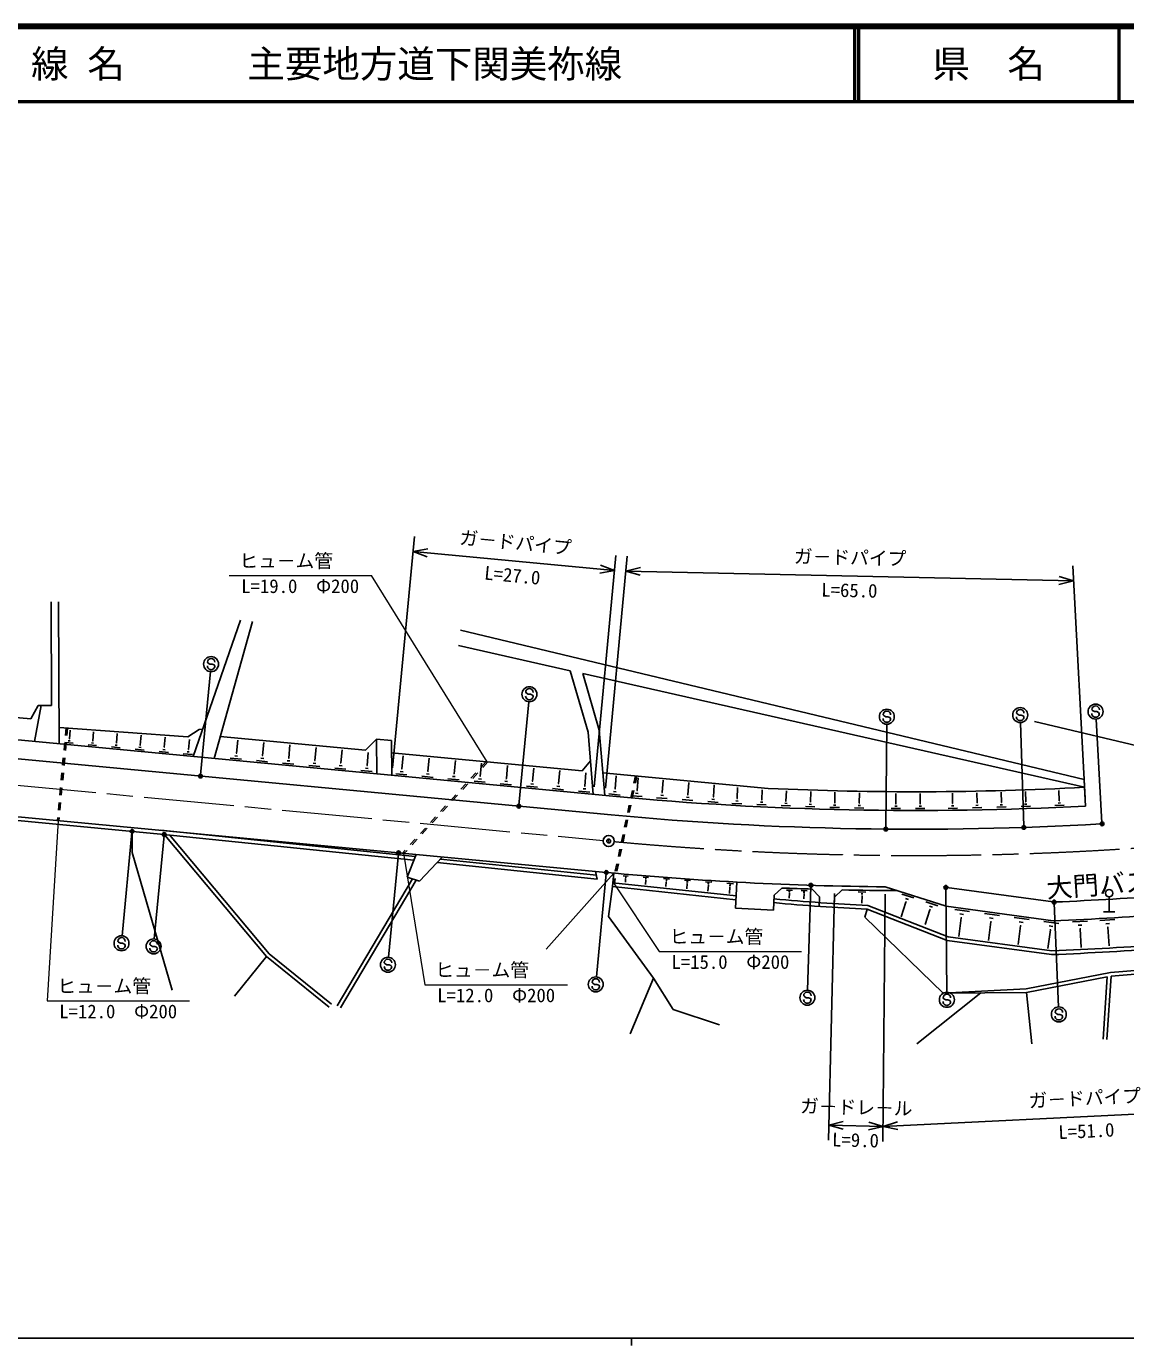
# Model space of a CAD drawing. Units: millimetres, scale not verified. Extents: x 40000 to 680000, y 20000 to 380000.
# Drawn here: x 187247 to 333905, y 204000 to 380000 of the extents above; entities that cross this region are included whole.
import ezdxf
from ezdxf.enums import TextEntityAlignment as Align

# ---------------------------------------------------------------- set-up
doc = ezdxf.new("R2010")
doc.units = ezdxf.units.MM
doc.header["$LTSCALE"] = 1000
doc.header["$PDMODE"] = 32
doc.header["$PDSIZE"] = 500
doc.linetypes.add('CHAIN', pattern=[18.5, 12, -1.5, 3.5, -1.5])
for name, color, linetype, lineweight in [('S-BGD', 7, 'Continuous', 25), ('S-BMK', 2, 'CHAIN', 13), ('S-BMK-SRVR', 3, 'Continuous', 25), ('S-STR-HTXT', 7, 'Continuous', 13), ('S-STR-STRC', 7, 'Continuous', 25), ('S-TTL', 2, 'Continuous', 140), ('S-TTL-BAND', 7, 'Continuous', 25), ('S-TTL-LINE', 7, 'Continuous', 50)]:
    doc.layers.add(name, color=color, linetype=linetype, lineweight=lineweight)
doc.layers.add('S-TTL-TXT', color=7, linetype='Continuous')
doc.styles.add('@ＭＳ ゴシック', font='')
doc.styles.add('ＭＳ ゴシック', font='')
doc.styles.get('@ＭＳ ゴシック').set_extended_font_data('@MS Gothic')
doc.styles.get('ＭＳ ゴシック').set_extended_font_data('MS Gothic')

msp = doc.modelspace()

# ---------------------------------------------------------------- linework, layer by layer
at = {"layer": 'S-BGD'}
for p, q in [((190551, 303209), (190616, 289393)), ((191551, 303214), (191640, 284275)), ((215816, 300787), (209490, 282588)), ((217429, 300586), (212284, 282324)), ((328362, 279524), (245179, 299431)), ((259813, 294043), (244904, 297423)), ((259813, 294043), (262195, 285839)), ((101235, 292822), (265503, 277293)), ((120743, 293420), (187824, 287627)), ((261485, 293664), (263677, 286113)), ((328417, 278487), (261485, 293664)), ((101000, 290333), (265268, 274804)), ((188835, 289384), (187824, 287627)), ((189235, 289386), (188316, 284589)), ((190616, 289393), (188835, 289384)), ((352076, 280019), (321769, 287272)), ((191630, 286474), (208799, 285210)), ((192550, 286406), (192456, 285411)), ((192750, 286391), (192656, 285396)), ((192986, 284955), (193096, 286121)), ((196102, 284677), (196217, 285891)), ((199250, 284395), (199370, 285659)), ((202432, 284111), (202556, 285425)), ((205647, 283824), (205775, 285187)), ((208799, 285210), (210282, 286213)), ((210282, 286213), (210766, 286257)), ((213111, 285259), (232489, 283427)), ((262195, 285839), (262887, 277540)), ((263677, 286113), (264404, 277397)), ((192362, 284415), (192268, 283419)), ((192383, 284456), (193484, 284352)), ((192562, 284400), (192468, 283405)), ((192822, 284693), (193097, 284667)), ((192951, 284958), (193020, 284952)), ((195481, 284163), (196615, 284056)), ((195933, 284407), (196217, 284380)), ((196066, 284680), (196137, 284673)), ((198612, 283867), (199779, 283757)), ((199077, 284118), (199369, 284090)), ((199214, 284399), (199287, 284392)), ((201776, 283568), (202975, 283455)), ((202254, 283826), (202553, 283797)), ((202394, 284115), (202469, 284108)), ((205463, 283530), (205772, 283501)), ((205608, 283828), (205685, 283820)), ((208821, 283524), (208898, 283517)), ((208860, 283520), (208989, 284884)), ((215274, 283046), (215439, 284788)), ((218758, 282716), (218923, 284458)), ((222243, 282387), (222408, 284129)), ((225727, 282057), (225892, 283800)), ((229212, 281728), (229377, 283470)), ((233952, 284904), (232489, 283427)), ((233952, 284904), (234004, 280270)), ((233952, 284904), (235954, 284714)), ((235954, 284714), (236007, 280081)), ((100228, 282169), (205124, 272253)), ((100275, 282667), (264623, 267130)), ((192174, 282424), (192080, 281428)), ((192373, 282409), (192279, 281414)), ((204972, 283266), (206205, 283150)), ((208185, 282962), (209418, 282846)), ((208677, 283227), (208985, 283198)), ((214457, 282369), (215950, 282228)), ((215052, 282690), (215425, 282655)), ((215227, 283050), (215321, 283041)), ((217941, 282040), (219435, 281899)), ((218536, 282360), (218910, 282325)), ((218712, 282721), (218805, 282712)), ((221426, 281711), (222919, 281569)), ((222021, 282031), (222394, 281996)), ((222196, 282391), (222290, 282382)), ((225505, 281702), (225879, 281666)), ((225681, 282062), (225774, 282053)), ((229165, 281732), (229259, 281724)), ((232696, 281399), (232861, 283141)), ((235972, 283098), (261415, 280693)), ((237345, 280959), (237510, 282701)), ((240830, 280630), (240994, 282372)), ((244314, 280300), (244479, 282042)), ((247799, 279971), (247963, 281713)), ((248580, 281906), (247905, 281168)), ((248830, 281882), (248155, 281144)), ((262515, 282003), (261415, 280693)), ((191986, 280433), (191892, 279437)), ((192185, 280418), (192091, 279423)), ((224910, 281381), (226403, 281240)), ((228395, 281052), (229888, 280911)), ((228990, 281372), (229363, 281337)), ((231879, 280722), (233372, 280581)), ((232474, 281043), (232848, 281008)), ((232650, 281403), (232743, 281394)), ((236528, 280283), (238021, 280142)), ((237123, 280603), (237496, 280568)), ((237298, 280963), (237392, 280955)), ((240012, 279954), (241506, 279812)), ((240608, 280274), (240981, 280239)), ((240783, 280634), (240876, 280625)), ((244092, 279945), (244465, 279909)), ((244267, 280305), (244361, 280296)), ((247231, 280430), (246556, 279692)), ((247480, 280406), (246805, 279668)), ((247752, 279975), (247845, 279966)), ((251283, 279641), (251448, 281384)), ((254767, 279312), (254932, 281054)), ((258252, 278983), (258417, 280725)), ((261736, 278653), (261901, 280395)), ((264151, 280429), (286231, 278342)), ((265793, 278269), (265957, 280007)), ((268507, 280017), (268300, 279039)), ((268707, 279998), (268501, 279020)), ((191798, 278442), (191703, 277446)), ((191997, 278427), (191903, 277431)), ((243497, 279624), (244990, 279483)), ((245881, 278954), (245206, 278216)), ((246130, 278930), (245456, 278192)), ((246981, 279295), (248475, 279154)), ((247577, 279615), (247950, 279580)), ((250466, 278965), (251959, 278824)), ((251061, 279286), (251434, 279250)), ((251236, 279646), (251330, 279637)), ((253950, 278636), (255444, 278495)), ((254545, 278956), (254919, 278921)), ((254721, 279316), (254814, 279308)), ((257435, 278307), (258928, 278165)), ((258030, 278627), (258403, 278592)), ((258205, 278987), (258299, 278978)), ((261514, 278298), (261888, 278262)), ((261690, 278658), (261783, 278649)), ((265746, 278273), (265839, 278264)), ((268723, 278045), (268854, 279760)), ((272085, 277773), (272212, 279441)), ((275509, 277496), (275633, 279118)), ((278903, 277221), (279023, 278797)), ((282068, 276990), (282133, 278478)), ((285353, 276805), (285412, 278168)), ((328362, 279524), (328417, 278487)), ((328550, 275990), (328417, 278487)), ((191609, 276451), (191515, 275455)), ((191809, 276436), (191715, 275440)), ((244531, 277478), (243857, 276740)), ((244781, 277454), (244106, 276716)), ((260919, 277977), (262412, 277836)), ((264977, 277594), (266468, 277453)), ((265571, 277913), (265944, 277878)), ((268094, 278060), (267887, 277082)), ((267924, 277359), (269409, 277246)), ((268294, 278041), (268088, 277063)), ((268509, 277688), (268880, 277659)), ((268677, 278048), (268769, 278041)), ((271303, 277101), (272756, 276990)), ((271876, 277423), (272239, 277395)), ((272040, 277776), (272130, 277769)), ((274744, 276839), (276166, 276730)), ((275304, 277154), (275660, 277127)), ((275465, 277499), (275554, 277492)), ((278154, 276579), (279545, 276473)), ((278702, 276887), (279050, 276860)), ((278859, 277225), (278946, 277218)), ((281365, 276345), (282713, 276286)), ((281885, 276660), (282222, 276645)), ((282026, 276991), (282110, 276988)), ((285181, 276496), (285497, 276482)), ((285314, 276806), (285393, 276803)), ((288418, 276349), (288729, 276336)), ((288548, 276655), (288626, 276651)), ((288587, 276653), (288647, 278025)), ((291805, 276526), (291884, 276523)), ((291844, 276524), (291906, 277935)), ((295064, 276429), (295144, 276428)), ((295104, 276428), (295131, 277846)), ((298336, 276360), (298415, 276358)), ((298375, 276359), (298402, 277755)), ((303252, 276282), (303252, 277657)), ((306502, 276283), (306502, 277657)), ((310828, 276308), (310793, 277683)), ((314038, 276390), (314116, 276392)), ((314077, 276391), (314042, 277765)), ((317287, 276472), (317365, 276474)), ((317326, 276473), (317291, 277847)), ((320535, 276554), (320614, 276556)), ((320574, 276555), (320540, 277930)), ((324905, 276381), (325217, 276396)), ((325047, 276701), (324982, 278074)), ((325008, 276699), (325086, 276703)), ((243182, 276002), (242507, 275264)), ((243431, 275978), (242757, 275240)), ((267681, 276103), (267474, 275125)), ((267881, 276084), (267675, 275106)), ((284694, 276200), (285957, 276145)), ((287940, 276059), (289181, 276005)), ((291184, 275918), (292450, 275863)), ((291672, 276214), (291989, 276201)), ((294450, 275800), (295732, 275775)), ((294937, 276111), (295258, 276105)), ((297729, 275737), (298997, 275713)), ((298211, 276045), (298528, 276039)), ((302627, 275657), (303877, 275657)), ((303096, 275970), (303409, 275970)), ((303213, 276282), (303291, 276282)), ((305877, 275658), (307127, 275658)), ((306346, 275970), (306659, 275970)), ((306463, 276283), (306541, 276283)), ((310219, 275668), (311469, 275700)), ((310680, 275992), (310992, 276000)), ((310789, 276307), (310867, 276309)), ((313468, 275750), (314717, 275782)), ((313929, 276074), (314241, 276082)), ((316717, 275833), (317966, 275864)), ((317177, 276157), (317490, 276165)), ((319966, 275915), (321215, 275947)), ((320426, 276239), (320739, 276247)), ((324452, 276047), (325700, 276106)), ((191421, 274459), (191383, 274054)), ((191621, 274445), (191582, 274035)), ((240483, 273050), (239808, 272312)), ((240732, 273026), (240058, 272288)), ((241832, 274526), (241158, 273788)), ((242082, 274502), (241407, 273764)), ((267268, 274146), (267061, 273168)), ((267468, 274127), (267262, 273149)), ((201350, 272460), (201381, 269789)), ((205124, 272253), (238935, 268770)), ((205173, 272750), (239123, 269254)), ((219271, 255892), (205729, 272085)), ((219623, 256251), (206346, 272127)), ((239133, 271573), (238459, 270835)), ((239383, 271550), (238708, 270812)), ((266855, 272190), (266648, 271211)), ((267055, 272171), (266849, 271192)), ((201381, 269789), (206717, 251406)), ((237784, 270097), (237422, 269702)), ((238033, 270074), (237672, 269678)), ((239230, 269531), (238046, 266478)), ((266442, 270233), (266235, 269254)), ((266642, 270214), (266436, 269235)), ((239705, 265964), (242764, 269197)), ((242056, 268449), (263400, 266250)), ((242490, 268907), (263289, 266765)), ((266029, 268276), (265822, 267297)), ((266229, 268257), (266023, 267278)), ((238749, 266260), (228730, 249330)), ((239240, 266108), (229160, 249075)), ((238046, 266478), (239705, 265964)), ((265613, 267038), (256616, 256886)), ((263180, 267267), (263400, 266250)), ((265613, 267038), (265494, 265744)), ((265616, 266319), (265494, 265744)), ((265816, 266300), (265694, 265722)), ((266886, 266694), (267556, 266645)), ((267125, 266508), (267292, 266496)), ((267196, 266335), (267159, 265818)), ((267176, 266336), (267217, 266333)), ((269556, 266499), (270270, 266447)), ((269811, 266301), (269989, 266288)), ((269887, 266116), (269844, 265531)), ((269865, 266117), (269909, 266114)), ((272271, 266300), (273030, 266245)), ((272542, 266090), (272732, 266076)), ((272623, 265893), (272575, 265240)), ((272599, 265895), (272647, 265891)), ((275031, 266098), (275836, 266039)), ((275318, 265875), (275520, 265860)), ((277838, 265893), (278689, 265830)), ((282030, 265837), (281841, 262355)), ((265448, 265246), (264918, 261244)), ((265494, 265744), (265448, 265246)), ((265448, 265246), (281896, 263492)), ((265494, 265744), (281949, 263989)), ((275404, 265666), (275351, 264944)), ((275379, 265668), (275429, 265664)), ((278141, 265657), (278354, 265641)), ((278232, 265436), (278174, 264643)), ((278206, 265438), (278259, 265434)), ((280691, 265684), (281590, 265618)), ((281012, 265435), (281236, 265418)), ((281108, 265202), (281044, 264337)), ((281079, 265204), (281136, 265200)), ((287008, 264093), (286922, 262079)), ((287008, 264093), (288050, 265050)), ((288661, 264778), (289444, 264750)), ((288948, 264572), (289144, 264565)), ((289014, 264373), (289063, 264372)), ((289039, 264373), (289014, 263680)), ((290619, 264708), (291402, 264680)), ((290906, 264501), (291102, 264494)), ((290972, 264303), (291021, 264301)), ((290997, 264302), (290972, 263610)), ((292076, 264906), (293046, 263876)), ((295046, 263822), (296074, 264798)), ((299241, 264504), (298240, 264518)), ((298862, 264259), (298612, 264263)), ((298765, 264010), (298702, 264011)), ((298734, 264011), (298720, 263028)), ((301839, 265208), (309941, 262608)), ((304060, 264233), (305660, 263719)), ((310066, 265114), (324218, 263198)), ((281841, 262355), (286922, 262079)), ((293046, 263876), (293009, 262605)), ((295046, 263822), (295006, 262474)), ((299527, 262735), (310237, 258532)), ((304603, 263176), (303970, 261202)), ((304532, 263640), (304932, 263512)), ((304553, 263192), (304653, 263160)), ((307259, 263206), (308859, 262693)), ((307731, 262614), (308131, 262485)), ((309941, 262608), (324250, 260671)), ((331707, 263856), (331707, 261856)), ((264918, 261244), (270912, 253014)), ((299422, 262239), (299130, 261157)), ((299130, 261157), (309555, 251020)), ((299422, 262239), (310110, 258044)), ((307802, 262150), (307169, 260175)), ((307752, 262166), (307852, 262134)), ((311116, 262197), (313098, 261928)), ((311973, 261072), (311637, 258594)), ((311792, 261601), (312287, 261534)), ((311911, 261080), (312034, 261063)), ((315080, 261660), (317062, 261392)), ((315936, 260535), (315601, 258058)), ((315756, 261064), (316251, 260997)), ((315874, 260543), (315998, 260527)), ((319043, 261123), (321025, 260855)), ((319720, 260527), (320215, 260460)), ((323007, 260586), (324989, 260318)), ((326810, 260541), (328802, 260635)), ((330484, 260735), (332452, 260865)), ((330957, 261856), (332457, 261856)), ((319900, 259998), (319565, 257521)), ((319838, 260006), (319962, 259990)), ((323864, 259461), (323528, 256984)), ((323683, 259990), (324179, 259923)), ((323802, 259470), (323926, 259453)), ((327581, 260078), (328079, 260102)), ((327791, 259589), (327915, 259595)), ((327853, 259592), (327970, 257115)), ((331255, 260292), (331747, 260324)), ((331472, 259812), (331595, 259820)), ((331533, 259816), (331695, 257355)), ((310110, 258044), (324038, 256158)), ((310237, 258532), (324062, 256659)), ((219271, 255892), (215021, 250628)), ((219271, 255892), (227660, 249171)), ((219623, 256251), (227972, 249561)), ((331895, 253790), (351741, 255357)), ((320651, 251616), (331895, 253790)), ((331962, 253294), (351650, 254848)), ((270912, 253014), (267790, 245575)), ((270912, 253014), (273533, 248851)), ((320701, 251116), (331455, 253196)), ((331455, 253196), (330908, 244878)), ((331962, 253294), (331407, 244845)), ((314598, 251064), (306048, 244246)), ((309555, 251020), (320651, 251616)), ((309555, 251020), (320701, 251116)), ((320701, 251116), (321373, 244246)), ((273533, 248851), (279739, 246808))]:
    msp.add_line(p, q, dxfattribs=at)
msp.add_circle((331707, 264356), 500, dxfattribs=at)
for centre, radius, start, end in [((305860, 704197), 426308, 267.36093, 273.03313), ((305860, 704197), 428808, 264.59964, 273.03313), ((305860, 704197), 431308, 264.59964, 273.29002), ((305860, 704197), 439008, 264.61922, 269.47525), ((305860, 704197), 439508, 267.67764, 268.20277), ((305860, 704197), 439508, 268.72422, 269.68375), ((305860, 704197), 441408, 272.42233, 274.42172), ((311179, 524927), 262950, 264.71104, 267.43727), ((311179, 524927), 262450, 264.71104, 267.4554), ((305860, 704197), 443908, 272.37427, 274.48254), ((305860, 704197), 448408, 272.3234, 274.30255), ((305860, 704197), 447908, 272.32901, 274.29429)]:
    msp.add_arc(centre, radius, start, end, dxfattribs=at)
at = {"layer": 'S-BMK'}
msp.add_line((166129, 280660), (264191, 271390), dxfattribs=at)
msp.add_arc((305860, 704197), 434808, 264.69847, 277.63472, dxfattribs=at)
at = {"layer": 'S-BMK-SRVR'}
msp.add_circle((264938, 271319), 750, dxfattribs=at)
msp.add_point((264938, 271319), dxfattribs=at)
at = {"layer": 'S-STR-HTXT'}
for p, q in [((214281, 306739), (233281, 306739)), ((248705, 281894), (233281, 306739)), ((191482, 274045), (190000, 250000)), ((237547, 269690), (240429, 252146)), ((265594, 265733), (271679, 256599)), ((271679, 256599), (290679, 256599)), ((240429, 252146), (259429, 252146)), ((190000, 250000), (209000, 250000))]:
    msp.add_line(p, q, dxfattribs=at)
at = {"layer": 'S-STR-STRC'}
for p, q in [((236101, 281077), (239018, 311939)), ((240802, 310282), (238830, 309948)), ((265710, 307407), (238830, 309948)), ((238830, 309948), (240705, 309251)), ((262981, 278536), (265898, 309398)), ((265710, 307407), (263836, 308104)), ((264498, 278392), (267423, 309333)), ((328497, 276989), (326852, 308031)), ((263738, 307073), (265710, 307407)), ((269177, 307817), (267235, 307342)), ((326958, 306033), (267235, 307342)), ((267235, 307342), (269155, 306782)), ((326958, 306033), (325038, 306593)), ((325015, 305558), (326958, 306033)), ((210492, 280133), (211796, 293921)), ((211494, 295057), (211395, 295175)), ((211739, 294918), (211494, 295057)), ((212040, 294916), (211739, 294918)), ((212285, 294804), (212040, 294916)), ((212391, 294668), (212285, 294804)), ((253963, 291043), (253863, 291161)), ((254208, 290903), (253963, 291043)), ((254508, 290901), (254208, 290903)), ((254754, 290789), (254508, 290901)), ((254859, 290653), (254754, 290789)), ((252960, 276118), (254264, 289906)), ((329501, 288724), (329402, 288842)), ((329746, 288585), (329501, 288724)), ((301652, 288047), (301552, 288165)), ((301897, 287908), (301652, 288047)), ((302197, 287906), (301897, 287908)), ((301911, 273058), (302038, 286907)), ((302443, 287794), (302197, 287906)), ((302548, 287658), (302443, 287794)), ((319445, 288265), (319345, 288383)), ((319690, 288125), (319445, 288265)), ((319990, 288123), (319690, 288125)), ((320339, 273283), (319874, 287125)), ((320235, 288011), (319990, 288123)), ((320341, 287875), (320235, 288011)), ((330047, 288583), (329746, 288585)), ((330754, 273759), (329954, 287586)), ((330292, 288471), (330047, 288583)), ((330398, 288335), (330292, 288471)), ((201335, 272460), (200031, 258672)), ((205619, 272051), (204316, 258263)), ((236885, 269602), (235581, 255813)), ((264609, 266981), (263306, 253193)), ((291917, 265261), (291478, 251418)), ((295052, 264322), (294243, 231427)), ((301830, 264208), (301528, 231248)), ((309919, 264984), (310047, 251135)), ((324372, 263028), (324953, 249190)), ((199542, 257817), (199442, 257935)), ((199787, 257678), (199542, 257817)), ((200087, 257675), (199787, 257678)), ((200333, 257563), (200087, 257675)), ((200438, 257427), (200333, 257563)), ((203826, 257408), (203727, 257526)), ((204071, 257268), (203826, 257408)), ((204372, 257266), (204071, 257268)), ((204617, 257154), (204372, 257266)), ((204723, 257018), (204617, 257154)), ((235092, 254958), (234992, 255076)), ((235337, 254819), (235092, 254958)), ((235637, 254817), (235337, 254819)), ((235883, 254705), (235637, 254817)), ((235988, 254569), (235883, 254705)), ((262816, 252337), (262717, 252456)), ((263061, 252198), (262816, 252337)), ((263362, 252196), (263061, 252198)), ((263607, 252084), (263362, 252196)), ((263713, 251948), (263607, 252084)), ((291050, 250559), (290951, 250677)), ((291295, 250419), (291050, 250559)), ((291596, 250417), (291295, 250419)), ((291841, 250305), (291596, 250417)), ((291947, 250169), (291841, 250305)), ((309660, 250275), (309561, 250393)), ((309905, 250136), (309660, 250275)), ((310206, 250134), (309905, 250136)), ((310451, 250022), (310206, 250134)), ((310557, 249886), (310451, 250022)), ((324600, 248331), (324500, 248449)), ((324845, 248192), (324600, 248331)), ((325145, 248190), (324845, 248192)), ((325391, 248078), (325145, 248190)), ((325496, 247942), (325391, 248078)), ((355611, 235863), (301546, 233248)), ((296237, 233896), (294293, 233426)), ((294293, 233426), (301546, 233248)), ((294293, 233426), (296211, 232861)), ((299603, 232778), (301546, 233248)), ((301546, 233248), (299628, 233813)), ((303451, 233858), (301546, 233248)), ((301546, 233248), (303501, 232824))]:
    msp.add_line(p, q, dxfattribs=at)
for centre, radius in [((211890, 294917), 1000), ((254358, 290902), 1000), ((302047, 287907), 1000), ((319840, 288124), 1000), ((329896, 288584), 1000), ((210478, 279983), 150), ((210478, 279983), 120), ((210478, 279983), 90), ((210478, 279983), 60), ((210478, 279983), 30), ((252946, 275969), 150), ((252946, 275969), 120), ((252946, 275969), 90), ((252946, 275969), 60), ((252946, 275969), 30), ((301910, 272908), 150), ((301910, 272908), 120), ((301910, 272908), 90), ((301910, 272908), 60), ((301910, 272908), 30), ((320344, 273133), 150), ((320344, 273133), 120), ((320344, 273133), 90), ((320344, 273133), 60), ((320344, 273133), 30), ((330762, 273609), 150), ((330762, 273609), 120), ((330762, 273609), 90), ((330762, 273609), 60), ((330762, 273609), 30), ((201349, 272610), 150), ((201349, 272610), 120), ((201349, 272610), 90), ((201349, 272610), 60), ((201349, 272610), 30), ((205633, 272200), 150), ((205633, 272200), 120), ((205633, 272200), 90), ((205633, 272200), 60), ((205633, 272200), 30), ((236899, 269751), 150), ((236899, 269751), 120), ((236899, 269751), 90), ((236899, 269751), 60), ((236899, 269751), 30), ((264623, 267130), 150), ((264623, 267130), 120), ((264623, 267130), 90), ((264623, 267130), 60), ((264623, 267130), 30), ((291922, 265411), 150), ((291922, 265411), 120), ((291922, 265411), 90), ((291922, 265411), 60), ((291922, 265411), 30), ((309917, 265134), 150), ((309917, 265134), 120), ((309917, 265134), 90), ((309917, 265134), 60), ((309917, 265134), 30), ((324366, 263178), 150), ((324366, 263178), 120), ((324366, 263178), 90), ((324366, 263178), 60), ((324366, 263178), 30), ((199937, 257676), 1000), ((204222, 257267), 1000), ((235487, 254818), 1000), ((263212, 252197), 1000), ((291446, 250418), 1000), ((310056, 250135), 1000), ((324995, 248191), 1000)]:
    msp.add_circle(centre, radius, dxfattribs=at)
for centre, start, end in [((211891, 294671), 179.55488, 359.55488), ((211895, 295171), 359.55488, 179.55488), ((254359, 290657), 179.55488, 359.55488), ((254363, 291157), 359.55488, 179.55488), ((302052, 288162), 359.55488, 179.55488), ((319845, 288379), 359.55488, 179.55488), ((329902, 288839), 359.55488, 179.55488), ((302048, 287662), 179.55488, 359.55488), ((319841, 287879), 179.55488, 359.55488), ((329898, 288339), 179.55488, 359.55488), ((199938, 257431), 179.55488, 359.55488), ((199942, 257931), 359.55488, 179.55488), ((204223, 257022), 179.55488, 359.55488), ((204227, 257522), 359.55488, 179.55488), ((235492, 255073), 359.55488, 179.55488), ((235488, 254573), 179.55488, 359.55488), ((263213, 251952), 179.55488, 359.55488), ((263217, 252452), 359.55488, 179.55488), ((291447, 250173), 179.55488, 359.55488), ((291451, 250673), 359.55488, 179.55488), ((310061, 250390), 359.55488, 179.55488), ((310057, 249890), 179.55488, 359.55488), ((325000, 248445), 359.55488, 179.55488), ((324996, 247945), 179.55488, 359.55488)]:
    msp.add_arc(centre, 500, start, end, dxfattribs=at)
for p in [(210478, 279983), (252946, 275969), (201349, 272610), (301910, 272908), (320344, 273133), (330762, 273609), (205633, 272200), (236899, 269751), (264623, 267130), (291922, 265411), (309917, 265134), (324366, 263178)]:
    msp.add_point(p, dxfattribs=at)
at = {"layer": 'S-TTL'}
msp.add_line((680000, 380000), (40000, 380000), dxfattribs=at)
at = {"layer": 'S-TTL-BAND'}
for p, q in [((40000, 205000), (579000, 205000)), ((268000, 205000), (268000, 204000))]:
    msp.add_line(p, q, dxfattribs=at)
at = {"layer": 'S-TTL-LINE'}
for p, q in [((297750, 380000), (297750, 370000)), ((298250, 380000), (298250, 370000)), ((333000, 380000), (333000, 370000)), ((40000, 370000), (680000, 370000))]:
    msp.add_line(p, q, dxfattribs=at)

# ---------------------------------------------------------------- texts
at = {"layer": 'S-BGD', "style": 'ＭＳ ゴシック'}
msp.add_text('大門バス停', height=2566, rotation=3.932, dxfattribs=at).set_placement((332208, 263576), align=Align.BOTTOM_CENTER)
at = {"layer": 'S-STR-HTXT', "style": 'ＭＳ ゴシック'}
for p in [(215656, 307239), (273054, 257099), (241804, 252646), (191375, 250500)]:
    msp.add_text('ヒュ－ム管', height=1833, dxfattribs=at).set_placement(p, align=Align.BOTTOM_LEFT)
for s, p in [('L=19.0\u3000Φ200', (223781, 306239)), ('L=15.0\u3000Φ200', (281179, 256099)), ('L=12.0\u3000Φ200', (249929, 251646)), ('L=12.0\u3000Φ200', (199500, 249500))]:
    msp.add_text(s, height=1833, dxfattribs=at).set_placement(p, align=Align.TOP_CENTER)
at = {"layer": 'S-STR-STRC', "style": 'ＭＳ ゴシック'}
for s, rotation, p in [('ガ－ドパイプ', 354.6, (252364, 309673)), ('ガ－ドパイプ', 358.745, (297118, 307687)), ('ガ－ドパイプ', 2.77, (328531, 235554)), ('ガ－ドレ－ル', 358.592, (297944, 234337))]:
    msp.add_text(s, height=1833, rotation=rotation, dxfattribs=at).set_placement(p, align=Align.BOTTOM_CENTER)
at = {"layer": 'S-STR-STRC', "style": '@ＭＳ ゴシック'}
for s, rotation, p in [('L=27.0', 354.6, (252176, 307682)), ('L=65.0', 358.745, (297074, 305688)), ('L=9.0', 358.592, (297895, 232337)), ('L=51.0', 2.77, (328627, 233557))]:
    msp.add_text(s, height=1833, rotation=rotation, dxfattribs=at).set_placement(p, align=Align.TOP_CENTER)
at = {"layer": 'S-TTL-TXT', "style": 'ＭＳ ゴシック'}
for s, p in [('路 線 名', (180380, 375000)), ('主要地方道下関美祢線', (216734, 375000))]:
    msp.add_text(s, height=3666, dxfattribs=at).set_placement(p, align=Align.MIDDLE_LEFT)
msp.add_text('県\u3000名', height=3666, dxfattribs=at).set_placement((315625, 375000), align=Align.MIDDLE_CENTER)

doc.saveas('drawing.dxf')
